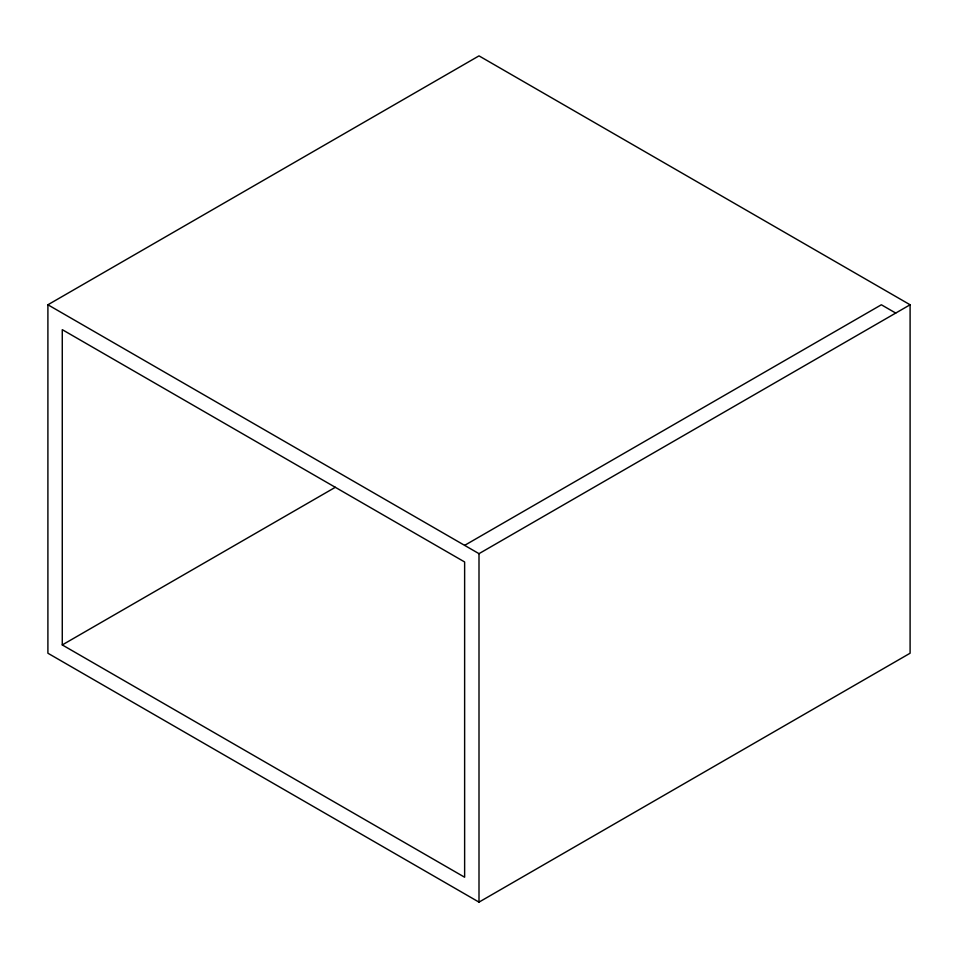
<?xml version="1.0" encoding="UTF-8"?>
<svg xmlns="http://www.w3.org/2000/svg" width="958" height="958" viewBox="0 0 958 958"><rect width="100%" height="100%" fill="white"/><g stroke="black" fill="none" stroke-linecap="round" stroke-linejoin="round"><path stroke-width="1.44" d="M47.9 304.776L479 55.875L910.1 304.776L910.1 653.224L479 902.125L47.9 653.224L47.9 304.776L479 553.664L910.1 304.776M62.27 644.926L464.63 877.229L464.63 561.963L62.27 329.66L62.27 644.926L335.348 487.275M464.63 545.365L881.36 304.776L895.73 313.074M479 553.664L479 902.125"/></g></svg>
